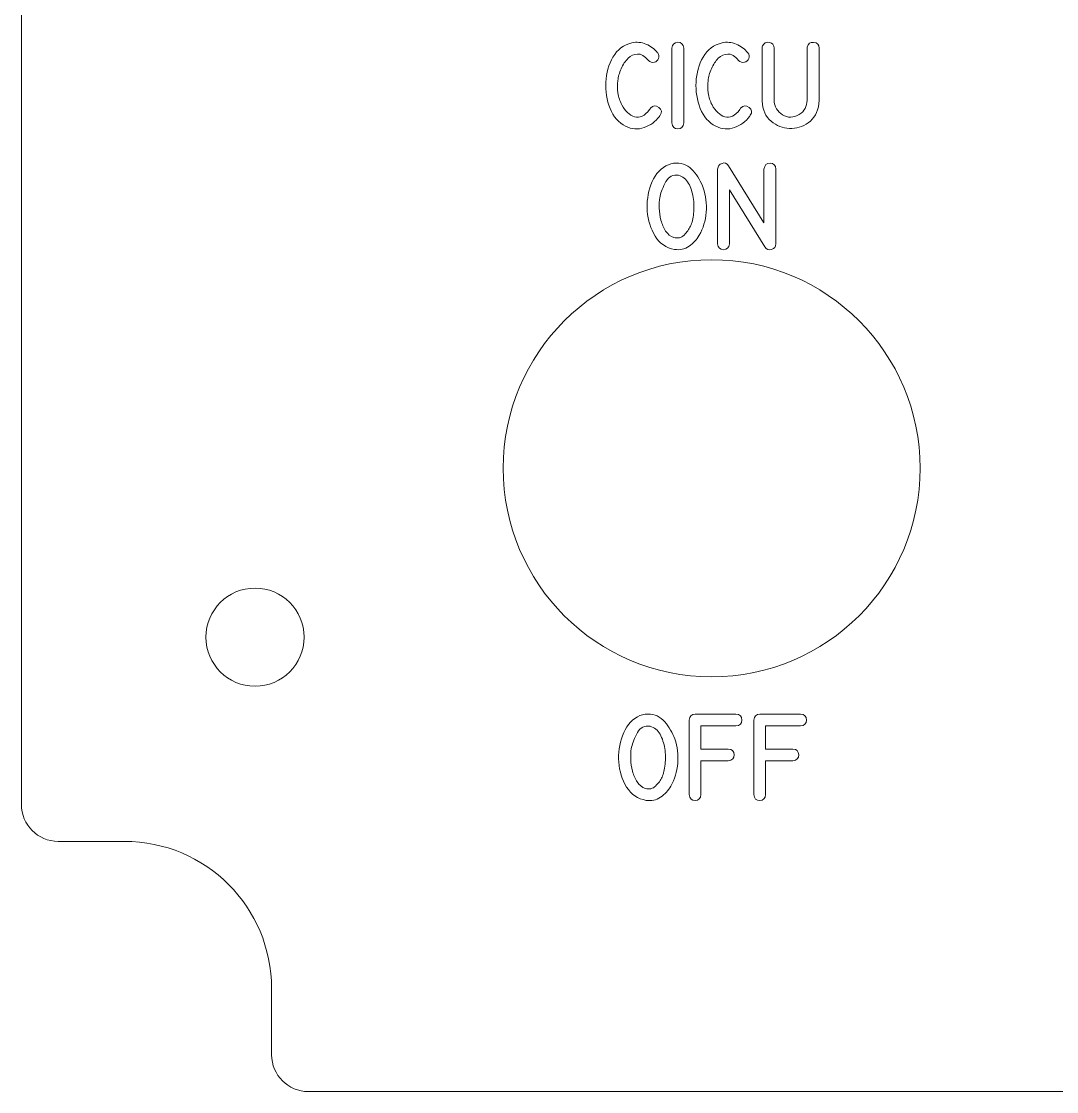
# Model space of a CAD drawing. Header units: millimetres. Extents: x -77 to 260, y -244 to 128.
# Drawn here: x -76.75 to -34.55, y -35.54 to 8.09 of the extents above; entities that cross this region are included whole.
import ezdxf

# ---------------------------------------------------------------- set-up
doc = ezdxf.new("R2010")
doc.units = ezdxf.units.MM
doc.header["$MEASUREMENT"] = 0
doc.layers.add('Cut', color=7, linetype='Continuous')
doc.layers.add('Engrave', color=7, linetype='Continuous')

msp = doc.modelspace()

# ---------------------------------------------------------------- linework, layer by layer
at = {"layer": 'Cut', "color": 250, "lineweight": 9}
msp.add_open_spline([(15.9454, 126.7647), (15.9454, 126.7647), (-65.0547, 126.7647), (-65.0547, 126.7647), (-65.0547, 126.7647), (-65.8797, 126.7647), (-66.5547, 126.0897), (-66.5547, 125.2647), (-66.5547, 125.2647), (-66.5547, 125.2647), (-66.5547, 122.5647), (-66.5547, 122.5647), (-66.5547, 122.5647), (-66.5547, 119.251), (-69.241, 116.5647), (-72.5547, 116.5647), (-72.5547, 116.5647), (-72.5547, 116.5647), (-75.2546, 116.5647), (-75.2546, 116.5647), (-75.2546, 116.5647), (-76.0796, 116.5647), (-76.7546, 115.8897), (-76.7546, 115.0647), (-76.7546, 115.0647), (-76.7546, 115.0647), (-76.7546, -23.8355), (-76.7546, -23.8355), (-76.7546, -23.8355), (-76.7546, -24.6605), (-76.0796, -25.3355), (-75.2546, -25.3355), (-75.2546, -25.3355), (-75.2546, -25.3355), (-72.5547, -25.3355), (-72.5547, -25.3355), (-72.5547, -25.3355), (-69.241, -25.3355), (-66.5547, -28.0218), (-66.5547, -31.3355), (-66.5547, -31.3355), (-66.5547, -31.3355), (-66.5547, -34.0353), (-66.5547, -34.0353), (-66.5547, -34.0353), (-66.5547, -34.8603), (-65.8797, -35.5353), (-65.0547, -35.5353), (-65.0547, -35.5353), (-65.0547, -35.5353), (15.9454, -35.5353), (15.9454, -35.5353), (15.9454, -35.5353), (16.7704, -35.5353), (17.4454, -34.8603), (17.4454, -34.0353), (17.4454, -34.0353), (17.4454, -34.0353), (17.4454, -31.3355), (17.4454, -31.3355), (17.4454, -31.3355), (17.4454, -28.0218), (20.1317, -25.3355), (23.4454, -25.3355), (23.4454, -25.3355), (23.4454, -25.3355), (26.1454, -25.3355), (26.1454, -25.3355), (26.1454, -25.3355), (26.9704, -25.3355), (27.6454, -24.6605), (27.6454, -23.8355), (27.6454, -23.8355), (27.6454, -23.8355), (27.6454, 115.0647), (27.6454, 115.0647), (27.6454, 115.0647), (27.6454, 115.8897), (26.9704, 116.5647), (26.1454, 116.5647), (26.1454, 116.5647), (26.1454, 116.5647), (23.4454, 116.5647), (23.4454, 116.5647), (23.4454, 116.5647), (20.1317, 116.5647), (17.4454, 119.251), (17.4454, 122.5647), (17.4454, 122.5647), (17.4454, 122.5647), (17.4454, 125.2647), (17.4454, 125.2647), (17.4454, 125.2647), (17.4454, 126.0897), (16.7704, 126.7647), (15.9454, 126.7647)], degree=3, knots=[0, 0, 0, 0, 0.04, 0.04, 0.04, 0.04, 0.08, 0.08, 0.08, 0.08, 0.12, 0.12, 0.12, 0.12, 0.16, 0.16, 0.16, 0.16, 0.2, 0.2, 0.2, 0.2, 0.24, 0.24, 0.24, 0.24, 0.28, 0.28, 0.28, 0.28, 0.32, 0.32, 0.32, 0.32, 0.36, 0.36, 0.36, 0.36, 0.4, 0.4, 0.4, 0.4, 0.44, 0.44, 0.44, 0.44, 0.48, 0.48, 0.48, 0.48, 0.52, 0.52, 0.52, 0.52, 0.56, 0.56, 0.56, 0.56, 0.6, 0.6, 0.6, 0.6, 0.64, 0.64, 0.64, 0.64, 0.68, 0.68, 0.68, 0.68, 0.72, 0.72, 0.72, 0.72, 0.76, 0.76, 0.76, 0.76, 0.8, 0.8, 0.8, 0.8, 0.84, 0.84, 0.84, 0.84, 0.88, 0.88, 0.88, 0.88, 0.92, 0.92, 0.92, 0.92, 1, 1, 1, 1], dxfattribs=at)
at = {"layer": 'Cut', "lineweight": 9}
for points in [[(-48.6137, -1.6259), (-43.9202, -1.6259), (-40.1141, -5.4325), (-40.1141, -10.1259), (-40.1141, -10.1259), (-40.1139, -14.8192), (-43.9203, -18.6259), (-48.614, -18.6259), (-48.614, -18.6259), (-53.3076, -18.6256), (-57.114, -14.8197), (-57.114, -10.1259), (-57.114, -10.1259), (-57.114, -5.4318), (-53.3077, -1.6262), (-48.6137, -1.6259)], [(-67.2306, -15.0111), (-66.1263, -15.0111), (-65.2309, -15.9068), (-65.2309, -17.0112), (-65.2309, -17.0112), (-65.2308, -18.1155), (-66.1265, -19.0112), (-67.2309, -19.0112), (-67.2309, -19.0112), (-68.3349, -19.011), (-69.2308, -18.1155), (-69.2308, -17.0112), (-69.2308, -17.0112), (-69.2307, -15.9064), (-68.3352, -15.0113), (-67.2306, -15.0111)]]:
    msp.add_open_spline(points, degree=3, knots=[0, 0, 0, 0, 0.2, 0.2, 0.2, 0.2, 0.4, 0.4, 0.4, 0.4, 0.6, 0.6, 0.6, 0.6, 1, 1, 1, 1], dxfattribs=at)
at = {"layer": 'Engrave', "color": 240, "lineweight": 9}
for points, knots in [([(-50.716, 4.2632), (-50.716, 4.2632), (-50.7313, 4.2403), (-50.7313, 4.2403), (-50.7313, 4.2403), (-50.7348, 4.2362), (-50.7377, 4.232), (-50.7401, 4.2285), (-50.7401, 4.2285), (-50.7418, 4.225), (-50.7442, 4.2215), (-50.7465, 4.2179), (-50.7465, 4.2179), (-50.9041, 4.0057), (-51.1105, 3.8546), (-51.3662, 3.764), (-51.3662, 3.764), (-51.6214, 3.6741), (-51.8731, 3.6905), (-52.1212, 3.8134), (-52.1212, 3.8134), (-52.4093, 3.9569), (-52.6209, 4.2003), (-52.7562, 4.5436), (-52.7562, 4.5436), (-52.8908, 4.887), (-52.949, 5.2439), (-52.9302, 5.6143), (-52.9302, 5.6143), (-52.9108, 5.9847), (-52.8132, 6.3245), (-52.6374, 6.635), (-52.6374, 6.635), (-52.461, 6.9448), (-52.2052, 7.1389), (-51.8695, 7.2171), (-51.8695, 7.2171), (-51.6767, 7.2617), (-51.4844, 7.2429), (-51.2927, 7.1612), (-51.2927, 7.1612), (-51.1011, 7.0789), (-50.9435, 6.9637), (-50.8206, 6.8155), (-50.8206, 6.8155), (-50.8194, 6.8155), (-50.8165, 6.812), (-50.8124, 6.8037), (-50.8124, 6.8037), (-50.7595, 6.7349), (-50.7483, 6.6591), (-50.7795, 6.5774), (-50.7795, 6.5774), (-50.8106, 6.4951), (-50.8671, 6.4439), (-50.95, 6.4227), (-50.95, 6.4227), (-51.0382, 6.3998), (-51.1199, 6.4263), (-51.1946, 6.5021), (-51.1946, 6.5021), (-51.3486, 6.6814), (-51.4968, 6.7673), (-51.639, 6.7608), (-51.639, 6.7608), (-51.7813, 6.7538), (-51.9089, 6.695), (-52.0212, 6.585), (-52.0212, 6.585), (-52.1341, 6.4745), (-52.2276, 6.3334), (-52.3023, 6.1611), (-52.3023, 6.1611), (-52.3769, 5.9888), (-52.4228, 5.8277), (-52.4398, 5.6772), (-52.4398, 5.6772), (-52.4604, 5.5097), (-52.4586, 5.3409), (-52.434, 5.1716), (-52.434, 5.1716), (-52.4093, 5.0023), (-52.3575, 4.8429), (-52.2781, 4.6936), (-52.2781, 4.6936), (-52.14, 4.4319), (-51.9665, 4.2679), (-51.7572, 4.2021), (-51.7572, 4.2021), (-51.5473, 4.1356), (-51.3427, 4.2362), (-51.1428, 4.5025), (-51.1428, 4.5025), (-51.1334, 4.5137), (-51.1228, 4.529), (-51.1099, 4.5472), (-51.1099, 4.5472), (-51.0023, 4.6665), (-50.8882, 4.6789), (-50.7683, 4.5842), (-50.7683, 4.5842), (-50.6484, 4.4896), (-50.6307, 4.3826), (-50.716, 4.2632)], [0, 0, 0, 0, 0.037037, 0.037037, 0.037037, 0.037037, 0.0740741, 0.0740741, 0.0740741, 0.0740741, 0.1111111, 0.1111111, 0.1111111, 0.1111111, 0.1481481, 0.1481481, 0.1481481, 0.1481481, 0.1851852, 0.1851852, 0.1851852, 0.1851852, 0.2222222, 0.2222222, 0.2222222, 0.2222222, 0.2592593, 0.2592593, 0.2592593, 0.2592593, 0.2962963, 0.2962963, 0.2962963, 0.2962963, 0.3333333, 0.3333333, 0.3333333, 0.3333333, 0.3703704, 0.3703704, 0.3703704, 0.3703704, 0.4074074, 0.4074074, 0.4074074, 0.4074074, 0.4444444, 0.4444444, 0.4444444, 0.4444444, 0.4814815, 0.4814815, 0.4814815, 0.4814815, 0.5185185, 0.5185185, 0.5185185, 0.5185185, 0.5555556, 0.5555556, 0.5555556, 0.5555556, 0.5925926, 0.5925926, 0.5925926, 0.5925926, 0.6296296, 0.6296296, 0.6296296, 0.6296296, 0.6666667, 0.6666667, 0.6666667, 0.6666667, 0.7037037, 0.7037037, 0.7037037, 0.7037037, 0.7407407, 0.7407407, 0.7407407, 0.7407407, 0.7777778, 0.7777778, 0.7777778, 0.7777778, 0.8148148, 0.8148148, 0.8148148, 0.8148148, 0.8518519, 0.8518519, 0.8518519, 0.8518519, 0.8888889, 0.8888889, 0.8888889, 0.8888889, 0.9259259, 0.9259259, 0.9259259, 0.9259259, 1, 1, 1, 1]), ([(-49.7458, 3.9492), (-49.7711, 3.7875), (-49.8528, 3.707), (-49.991, 3.7076), (-49.991, 3.7076), (-50.1298, 3.7082), (-50.2109, 3.7887), (-50.235, 3.9492), (-50.235, 3.9492), (-50.235, 3.9492), (-50.235, 6.9948), (-50.235, 6.9948), (-50.235, 6.9948), (-50.2109, 7.1565), (-50.1298, 7.2382), (-49.991, 7.2388), (-49.991, 7.2388), (-49.8528, 7.2394), (-49.7711, 7.1577), (-49.7458, 6.9948), (-49.7458, 6.9948), (-49.7458, 6.9948), (-49.7458, 3.9492), (-49.7458, 3.9492)], [0, 0, 0, 0, 0.1428571, 0.1428571, 0.1428571, 0.1428571, 0.2857143, 0.2857143, 0.2857143, 0.2857143, 0.4285714, 0.4285714, 0.4285714, 0.4285714, 0.5714286, 0.5714286, 0.5714286, 0.5714286, 0.7142857, 0.7142857, 0.7142857, 0.7142857, 1, 1, 1, 1]), ([(-47.0384, 4.2632), (-47.0384, 4.2632), (-47.0537, 4.2403), (-47.0537, 4.2403), (-47.0537, 4.2403), (-47.0572, 4.2362), (-47.0601, 4.232), (-47.0625, 4.2285), (-47.0625, 4.2285), (-47.0642, 4.225), (-47.0666, 4.2215), (-47.0689, 4.2179), (-47.0689, 4.2179), (-47.2265, 4.0057), (-47.4329, 3.8546), (-47.6886, 3.764), (-47.6886, 3.764), (-47.9438, 3.6741), (-48.1955, 3.6905), (-48.4436, 3.8134), (-48.4436, 3.8134), (-48.7317, 3.9569), (-48.9433, 4.2003), (-49.0786, 4.5436), (-49.0786, 4.5436), (-49.2132, 4.887), (-49.2714, 5.2439), (-49.2526, 5.6143), (-49.2526, 5.6143), (-49.2332, 5.9847), (-49.1356, 6.3245), (-48.9598, 6.635), (-48.9598, 6.635), (-48.7834, 6.9448), (-48.5276, 7.1389), (-48.1919, 7.2171), (-48.1919, 7.2171), (-47.9991, 7.2617), (-47.8068, 7.2429), (-47.6151, 7.1612), (-47.6151, 7.1612), (-47.4235, 7.0789), (-47.2659, 6.9637), (-47.143, 6.8155), (-47.143, 6.8155), (-47.1418, 6.8155), (-47.1389, 6.812), (-47.1348, 6.8037), (-47.1348, 6.8037), (-47.0819, 6.7349), (-47.0707, 6.6591), (-47.1019, 6.5774), (-47.1019, 6.5774), (-47.133, 6.4951), (-47.1895, 6.4439), (-47.2724, 6.4227), (-47.2724, 6.4227), (-47.3606, 6.3998), (-47.4423, 6.4263), (-47.517, 6.5021), (-47.517, 6.5021), (-47.671, 6.6814), (-47.8192, 6.7673), (-47.9614, 6.7608), (-47.9614, 6.7608), (-48.1037, 6.7538), (-48.2313, 6.695), (-48.3436, 6.585), (-48.3436, 6.585), (-48.4565, 6.4745), (-48.55, 6.3334), (-48.6247, 6.1611), (-48.6247, 6.1611), (-48.6993, 5.9888), (-48.7452, 5.8277), (-48.7622, 5.6772), (-48.7622, 5.6772), (-48.7828, 5.5097), (-48.781, 5.3409), (-48.7564, 5.1716), (-48.7564, 5.1716), (-48.7317, 5.0023), (-48.6799, 4.8429), (-48.6005, 4.6936), (-48.6005, 4.6936), (-48.4624, 4.4319), (-48.2889, 4.2679), (-48.0796, 4.2021), (-48.0796, 4.2021), (-47.8697, 4.1356), (-47.6651, 4.2362), (-47.4652, 4.5025), (-47.4652, 4.5025), (-47.4558, 4.5137), (-47.4452, 4.529), (-47.4323, 4.5472), (-47.4323, 4.5472), (-47.3247, 4.6665), (-47.2106, 4.6789), (-47.0907, 4.5842), (-47.0907, 4.5842), (-46.9708, 4.4896), (-46.9531, 4.3826), (-47.0384, 4.2632)], [0, 0, 0, 0, 0.037037, 0.037037, 0.037037, 0.037037, 0.0740741, 0.0740741, 0.0740741, 0.0740741, 0.1111111, 0.1111111, 0.1111111, 0.1111111, 0.1481481, 0.1481481, 0.1481481, 0.1481481, 0.1851852, 0.1851852, 0.1851852, 0.1851852, 0.2222222, 0.2222222, 0.2222222, 0.2222222, 0.2592593, 0.2592593, 0.2592593, 0.2592593, 0.2962963, 0.2962963, 0.2962963, 0.2962963, 0.3333333, 0.3333333, 0.3333333, 0.3333333, 0.3703704, 0.3703704, 0.3703704, 0.3703704, 0.4074074, 0.4074074, 0.4074074, 0.4074074, 0.4444444, 0.4444444, 0.4444444, 0.4444444, 0.4814815, 0.4814815, 0.4814815, 0.4814815, 0.5185185, 0.5185185, 0.5185185, 0.5185185, 0.5555556, 0.5555556, 0.5555556, 0.5555556, 0.5925926, 0.5925926, 0.5925926, 0.5925926, 0.6296296, 0.6296296, 0.6296296, 0.6296296, 0.6666667, 0.6666667, 0.6666667, 0.6666667, 0.7037037, 0.7037037, 0.7037037, 0.7037037, 0.7407407, 0.7407407, 0.7407407, 0.7407407, 0.7777778, 0.7777778, 0.7777778, 0.7777778, 0.8148148, 0.8148148, 0.8148148, 0.8148148, 0.8518519, 0.8518519, 0.8518519, 0.8518519, 0.8888889, 0.8888889, 0.8888889, 0.8888889, 0.9259259, 0.9259259, 0.9259259, 0.9259259, 1, 1, 1, 1]), ([(-44.2356, 4.8747), (-44.2356, 4.8747), (-44.2356, 4.84), (-44.2356, 4.84), (-44.2356, 4.84), (-44.2391, 4.7824), (-44.2415, 4.7483), (-44.2421, 4.7365), (-44.2421, 4.7365), (-44.2903, 4.3855), (-44.4349, 4.1262), (-44.6748, 3.9586), (-44.6748, 3.9586), (-44.9147, 3.7917), (-45.171, 3.7135), (-45.4426, 3.7246), (-45.4426, 3.7246), (-45.7149, 3.7358), (-45.9642, 3.8346), (-46.1893, 4.0215), (-46.1893, 4.0215), (-46.4151, 4.2091), (-46.538, 4.4819), (-46.5574, 4.84), (-46.5574, 4.84), (-46.5574, 4.84), (-46.5574, 4.8747), (-46.5574, 4.8747), (-46.5574, 4.8747), (-46.5574, 4.8747), (-46.5574, 6.9983), (-46.5574, 6.9983), (-46.5574, 6.9983), (-46.5574, 7.0324), (-46.5509, 7.0636), (-46.5386, 7.0912), (-46.5386, 7.0912), (-46.4833, 7.2118), (-46.3916, 7.2594), (-46.2634, 7.2341), (-46.2634, 7.2341), (-46.1358, 7.2088), (-46.0718, 7.13), (-46.0718, 6.9983), (-46.0718, 6.9983), (-46.0718, 6.9983), (-46.0718, 4.8747), (-46.0718, 4.8747), (-46.0718, 4.8747), (-46.0547, 4.6101), (-45.9383, 4.4125), (-45.7231, 4.282), (-45.7231, 4.282), (-45.5073, 4.1509), (-45.281, 4.1568), (-45.0434, 4.2991), (-45.0434, 4.2991), (-44.9364, 4.362), (-44.8582, 4.4437), (-44.8082, 4.5436), (-44.8082, 4.5436), (-44.7583, 4.6436), (-44.7289, 4.7541), (-44.7195, 4.8747), (-44.7195, 4.8747), (-44.7195, 4.8747), (-44.7195, 6.9983), (-44.7195, 6.9983), (-44.7195, 6.9983), (-44.7195, 7.0189), (-44.7183, 7.0342), (-44.7159, 7.0448), (-44.7159, 7.0448), (-44.6895, 7.1859), (-44.6031, 7.25), (-44.4561, 7.2359), (-44.4561, 7.2359), (-44.3091, 7.2223), (-44.2356, 7.143), (-44.2356, 6.9983), (-44.2356, 6.9983), (-44.2356, 6.9983), (-44.2356, 4.8747), (-44.2356, 4.8747)], [0, 0, 0, 0, 0.0454545, 0.0454545, 0.0454545, 0.0454545, 0.0909091, 0.0909091, 0.0909091, 0.0909091, 0.1363636, 0.1363636, 0.1363636, 0.1363636, 0.1818182, 0.1818182, 0.1818182, 0.1818182, 0.2272727, 0.2272727, 0.2272727, 0.2272727, 0.2727273, 0.2727273, 0.2727273, 0.2727273, 0.3181818, 0.3181818, 0.3181818, 0.3181818, 0.3636364, 0.3636364, 0.3636364, 0.3636364, 0.4090909, 0.4090909, 0.4090909, 0.4090909, 0.4545455, 0.4545455, 0.4545455, 0.4545455, 0.5, 0.5, 0.5, 0.5, 0.5454545, 0.5454545, 0.5454545, 0.5454545, 0.5909091, 0.5909091, 0.5909091, 0.5909091, 0.6363636, 0.6363636, 0.6363636, 0.6363636, 0.6818182, 0.6818182, 0.6818182, 0.6818182, 0.7272727, 0.7272727, 0.7272727, 0.7272727, 0.7727273, 0.7727273, 0.7727273, 0.7727273, 0.8181818, 0.8181818, 0.8181818, 0.8181818, 0.8636364, 0.8636364, 0.8636364, 0.8636364, 0.9090909, 0.9090909, 0.9090909, 0.9090909, 1, 1, 1, 1]), ([(-48.9568, 1.3006), (-48.8515, 0.9825), (-48.8115, 0.6527), (-48.8374, 0.3105), (-48.8374, 0.3105), (-48.8633, -0.0317), (-48.9573, -0.3439), (-49.119, -0.6267), (-49.119, -0.6267), (-49.2213, -0.8025), (-49.3607, -0.9518), (-49.5377, -1.0747), (-49.5377, -1.0747), (-49.7146, -1.1976), (-49.9098, -1.2405), (-50.1233, -1.2035), (-50.1233, -1.2035), (-50.4713, -1.1429), (-50.7377, -0.9612), (-50.9223, -0.6596), (-50.9223, -0.6596), (-51.1075, -0.3574), (-51.2133, -0.0211), (-51.2404, 0.3493), (-51.2404, 0.3493), (-51.2674, 0.7197), (-51.2174, 1.0801), (-51.0904, 1.4317), (-51.0904, 1.4317), (-50.9634, 1.7833), (-50.7612, 2.0385), (-50.4831, 2.1984), (-50.4831, 2.1984), (-50.3478, 2.2766), (-50.2056, 2.3154), (-50.058, 2.3154), (-50.058, 2.3154), (-49.7752, 2.3154), (-49.5447, 2.209), (-49.3654, 1.9961), (-49.3654, 1.9961), (-49.1861, 1.7827), (-49.0502, 1.5511), (-48.9568, 1.3006)], [0, 0, 0, 0, 0.0833333, 0.0833333, 0.0833333, 0.0833333, 0.1666667, 0.1666667, 0.1666667, 0.1666667, 0.25, 0.25, 0.25, 0.25, 0.3333333, 0.3333333, 0.3333333, 0.3333333, 0.4166667, 0.4166667, 0.4166667, 0.4166667, 0.5, 0.5, 0.5, 0.5, 0.5833333, 0.5833333, 0.5833333, 0.5833333, 0.6666667, 0.6666667, 0.6666667, 0.6666667, 0.75, 0.75, 0.75, 0.75, 0.8333333, 0.8333333, 0.8333333, 0.8333333, 1, 1, 1, 1]), ([(-45.9959, -0.9748), (-45.9959, -1.0953), (-46.0541, -1.1717), (-46.1705, -1.2047), (-46.1705, -1.2047), (-46.2875, -1.237), (-46.3774, -1.2029), (-46.4421, -1.1018), (-46.4421, -1.1018), (-46.4421, -1.1018), (-47.8891, 1.2183), (-47.8891, 1.2183), (-47.8891, 1.2183), (-47.8891, 1.2183), (-47.8891, -0.9748), (-47.8891, -0.9748), (-47.8891, -0.9748), (-47.9143, -1.1353), (-47.9955, -1.2158), (-48.1325, -1.2158), (-48.1325, -1.2158), (-48.27, -1.2158), (-48.3506, -1.1353), (-48.3747, -0.9748), (-48.3747, -0.9748), (-48.3747, -0.9748), (-48.3747, 2.0673), (-48.3747, 2.0673), (-48.3747, 2.0673), (-48.3576, 2.1866), (-48.2965, 2.2654), (-48.1913, 2.3036), (-48.1913, 2.3036), (-48.086, 2.3413), (-47.9984, 2.3054), (-47.9284, 2.1966), (-47.9284, 2.1966), (-47.9284, 2.1966), (-46.4815, -0.1269), (-46.4815, -0.1269), (-46.4815, -0.1269), (-46.4815, -0.1269), (-46.4815, 2.0673), (-46.4815, 2.0673), (-46.4815, 2.0673), (-46.4597, 2.2313), (-46.3763, 2.313), (-46.231, 2.3113), (-46.231, 2.3113), (-46.0858, 2.3095), (-46.0076, 2.2284), (-45.9959, 2.0673), (-45.9959, 2.0673), (-45.9959, 2.0673), (-45.9959, -0.9748), (-45.9959, -0.9748)], [0, 0, 0, 0, 0.0666667, 0.0666667, 0.0666667, 0.0666667, 0.1333333, 0.1333333, 0.1333333, 0.1333333, 0.2, 0.2, 0.2, 0.2, 0.2666667, 0.2666667, 0.2666667, 0.2666667, 0.3333333, 0.3333333, 0.3333333, 0.3333333, 0.4, 0.4, 0.4, 0.4, 0.4666667, 0.4666667, 0.4666667, 0.4666667, 0.5333333, 0.5333333, 0.5333333, 0.5333333, 0.6, 0.6, 0.6, 0.6, 0.6666667, 0.6666667, 0.6666667, 0.6666667, 0.7333333, 0.7333333, 0.7333333, 0.7333333, 0.8, 0.8, 0.8, 0.8, 0.8666667, 0.8666667, 0.8666667, 0.8666667, 1, 1, 1, 1]), ([(-50.0439, 1.8262), (-50.255, 1.8262), (-50.4149, 1.7128), (-50.5236, 1.4852), (-50.5236, 1.4852), (-50.6324, 1.2577), (-50.7006, 1.0637), (-50.7294, 0.9031), (-50.7294, 0.9031), (-50.7512, 0.7856), (-50.7594, 0.6439), (-50.7535, 0.4775), (-50.7535, 0.4775), (-50.7477, 0.3111), (-50.7235, 0.1465), (-50.6812, -0.0158), (-50.6812, -0.0158), (-50.6389, -0.1787), (-50.5748, -0.3251), (-50.4901, -0.455), (-50.4901, -0.455), (-50.4049, -0.5855), (-50.2938, -0.672), (-50.1562, -0.7143), (-50.1562, -0.7143), (-49.9951, -0.7649), (-49.8563, -0.7331), (-49.7399, -0.6191), (-49.7399, -0.6191), (-49.6235, -0.5044), (-49.5353, -0.3833), (-49.4753, -0.2545), (-49.4753, -0.2545), (-49.4148, -0.1222), (-49.373, 0.0506), (-49.3507, 0.2658), (-49.3507, 0.2658), (-49.3283, 0.4804), (-49.3336, 0.695), (-49.366, 0.909), (-49.366, 0.909), (-49.3989, 1.123), (-49.463, 1.3159), (-49.5582, 1.4876), (-49.5582, 1.4876), (-49.6535, 1.6592), (-49.7893, 1.7686), (-49.9645, 1.8156), (-49.9645, 1.8156), (-49.9874, 1.8227), (-50.0139, 1.8262), (-50.0439, 1.8262)], [0, 0, 0, 0, 0.0714286, 0.0714286, 0.0714286, 0.0714286, 0.1428571, 0.1428571, 0.1428571, 0.1428571, 0.2142857, 0.2142857, 0.2142857, 0.2142857, 0.2857143, 0.2857143, 0.2857143, 0.2857143, 0.3571429, 0.3571429, 0.3571429, 0.3571429, 0.4285714, 0.4285714, 0.4285714, 0.4285714, 0.5, 0.5, 0.5, 0.5, 0.5714286, 0.5714286, 0.5714286, 0.5714286, 0.6428571, 0.6428571, 0.6428571, 0.6428571, 0.7142857, 0.7142857, 0.7142857, 0.7142857, 0.7857143, 0.7857143, 0.7857143, 0.7857143, 0.8571429, 0.8571429, 0.8571429, 0.8571429, 1, 1, 1, 1]), ([(-50.1171, -21.1588), (-50.0118, -21.4769), (-49.9718, -21.8067), (-49.9977, -22.1489), (-49.9977, -22.1489), (-50.0236, -22.4911), (-50.1176, -22.8033), (-50.2793, -23.0861), (-50.2793, -23.0861), (-50.3816, -23.2619), (-50.521, -23.4112), (-50.698, -23.5341), (-50.698, -23.5341), (-50.8749, -23.657), (-51.0701, -23.6999), (-51.2836, -23.6629), (-51.2836, -23.6629), (-51.6316, -23.6023), (-51.898, -23.4206), (-52.0826, -23.119), (-52.0826, -23.119), (-52.2678, -22.8168), (-52.3736, -22.4805), (-52.4007, -22.1101), (-52.4007, -22.1101), (-52.4277, -21.7397), (-52.3777, -21.3793), (-52.2507, -21.0277), (-52.2507, -21.0277), (-52.1237, -20.6761), (-51.9215, -20.4209), (-51.6434, -20.261), (-51.6434, -20.261), (-51.5081, -20.1828), (-51.3659, -20.144), (-51.2183, -20.144), (-51.2183, -20.144), (-50.9355, -20.144), (-50.705, -20.2504), (-50.5257, -20.4633), (-50.5257, -20.4633), (-50.3464, -20.6767), (-50.2105, -20.9083), (-50.1171, -21.1588)], [0, 0, 0, 0, 0.0833333, 0.0833333, 0.0833333, 0.0833333, 0.1666667, 0.1666667, 0.1666667, 0.1666667, 0.25, 0.25, 0.25, 0.25, 0.3333333, 0.3333333, 0.3333333, 0.3333333, 0.4166667, 0.4166667, 0.4166667, 0.4166667, 0.5, 0.5, 0.5, 0.5, 0.5833333, 0.5833333, 0.5833333, 0.5833333, 0.6666667, 0.6666667, 0.6666667, 0.6666667, 0.75, 0.75, 0.75, 0.75, 0.8333333, 0.8333333, 0.8333333, 0.8333333, 1, 1, 1, 1]), ([(-49.535, -23.4271), (-49.535, -23.4271), (-49.535, -20.3886), (-49.535, -20.3886), (-49.535, -20.3886), (-49.5144, -20.2369), (-49.4327, -20.1552), (-49.2904, -20.144), (-49.2904, -20.144), (-49.2904, -20.144), (-47.623, -20.144), (-47.623, -20.144), (-47.623, -20.144), (-47.4637, -20.1563), (-47.3837, -20.2381), (-47.3837, -20.388), (-47.3837, -20.388), (-47.3837, -20.5373), (-47.4648, -20.6179), (-47.6265, -20.6279), (-47.6265, -20.6279), (-47.6265, -20.6279), (-49.0511, -20.6279), (-49.0511, -20.6279), (-49.0511, -20.6279), (-49.0511, -20.6279), (-49.0511, -21.5704), (-49.0511, -21.5704), (-49.0511, -21.5704), (-49.0511, -21.5704), (-47.9399, -21.5704), (-47.9399, -21.5704), (-47.9399, -21.5704), (-47.7817, -21.5815), (-47.7012, -21.6591), (-47.6988, -21.8026), (-47.6988, -21.8026), (-47.6965, -21.9461), (-47.777, -22.0301), (-47.9399, -22.0542), (-47.9399, -22.0542), (-47.9399, -22.0542), (-49.0511, -22.0542), (-49.0511, -22.0542), (-49.0511, -22.0542), (-49.0511, -22.0542), (-49.0511, -23.4271), (-49.0511, -23.4271), (-49.0511, -23.4271), (-49.0623, -23.5853), (-49.1405, -23.6658), (-49.2845, -23.6682), (-49.2845, -23.6682), (-49.4286, -23.6705), (-49.5121, -23.59), (-49.535, -23.4271)], [0, 0, 0, 0, 0.0666667, 0.0666667, 0.0666667, 0.0666667, 0.1333333, 0.1333333, 0.1333333, 0.1333333, 0.2, 0.2, 0.2, 0.2, 0.2666667, 0.2666667, 0.2666667, 0.2666667, 0.3333333, 0.3333333, 0.3333333, 0.3333333, 0.4, 0.4, 0.4, 0.4, 0.4666667, 0.4666667, 0.4666667, 0.4666667, 0.5333333, 0.5333333, 0.5333333, 0.5333333, 0.6, 0.6, 0.6, 0.6, 0.6666667, 0.6666667, 0.6666667, 0.6666667, 0.7333333, 0.7333333, 0.7333333, 0.7333333, 0.8, 0.8, 0.8, 0.8, 0.8666667, 0.8666667, 0.8666667, 0.8666667, 1, 1, 1, 1]), ([(-46.9016, -23.4271), (-46.9016, -23.4271), (-46.9016, -20.3886), (-46.9016, -20.3886), (-46.9016, -20.3886), (-46.881, -20.2369), (-46.7993, -20.1552), (-46.657, -20.144), (-46.657, -20.144), (-46.657, -20.144), (-44.9896, -20.144), (-44.9896, -20.144), (-44.9896, -20.144), (-44.8303, -20.1563), (-44.7503, -20.2381), (-44.7503, -20.388), (-44.7503, -20.388), (-44.7503, -20.5373), (-44.8314, -20.6179), (-44.9931, -20.6279), (-44.9931, -20.6279), (-44.9931, -20.6279), (-46.4177, -20.6279), (-46.4177, -20.6279), (-46.4177, -20.6279), (-46.4177, -20.6279), (-46.4177, -21.5704), (-46.4177, -21.5704), (-46.4177, -21.5704), (-46.4177, -21.5704), (-45.3065, -21.5704), (-45.3065, -21.5704), (-45.3065, -21.5704), (-45.1483, -21.5815), (-45.0678, -21.6591), (-45.0654, -21.8026), (-45.0654, -21.8026), (-45.0631, -21.9461), (-45.1436, -22.0301), (-45.3065, -22.0542), (-45.3065, -22.0542), (-45.3065, -22.0542), (-46.4177, -22.0542), (-46.4177, -22.0542), (-46.4177, -22.0542), (-46.4177, -22.0542), (-46.4177, -23.4271), (-46.4177, -23.4271), (-46.4177, -23.4271), (-46.4289, -23.5853), (-46.5071, -23.6658), (-46.6511, -23.6682), (-46.6511, -23.6682), (-46.7952, -23.6705), (-46.8787, -23.59), (-46.9016, -23.4271)], [0, 0, 0, 0, 0.0666667, 0.0666667, 0.0666667, 0.0666667, 0.1333333, 0.1333333, 0.1333333, 0.1333333, 0.2, 0.2, 0.2, 0.2, 0.2666667, 0.2666667, 0.2666667, 0.2666667, 0.3333333, 0.3333333, 0.3333333, 0.3333333, 0.4, 0.4, 0.4, 0.4, 0.4666667, 0.4666667, 0.4666667, 0.4666667, 0.5333333, 0.5333333, 0.5333333, 0.5333333, 0.6, 0.6, 0.6, 0.6, 0.6666667, 0.6666667, 0.6666667, 0.6666667, 0.7333333, 0.7333333, 0.7333333, 0.7333333, 0.8, 0.8, 0.8, 0.8, 0.8666667, 0.8666667, 0.8666667, 0.8666667, 1, 1, 1, 1]), ([(-51.2042, -20.6332), (-51.4153, -20.6332), (-51.5752, -20.7466), (-51.6839, -20.9742), (-51.6839, -20.9742), (-51.7927, -21.2017), (-51.8609, -21.3957), (-51.8897, -21.5563), (-51.8897, -21.5563), (-51.9115, -21.6738), (-51.9197, -21.8155), (-51.9138, -21.9819), (-51.9138, -21.9819), (-51.908, -22.1483), (-51.8838, -22.3129), (-51.8415, -22.4752), (-51.8415, -22.4752), (-51.7992, -22.6381), (-51.7351, -22.7845), (-51.6504, -22.9144), (-51.6504, -22.9144), (-51.5652, -23.0449), (-51.4541, -23.1314), (-51.3165, -23.1737), (-51.3165, -23.1737), (-51.1554, -23.2243), (-51.0166, -23.1925), (-50.9002, -23.0785), (-50.9002, -23.0785), (-50.7838, -22.9638), (-50.6956, -22.8427), (-50.6356, -22.7139), (-50.6356, -22.7139), (-50.5751, -22.5816), (-50.5333, -22.4088), (-50.511, -22.1936), (-50.511, -22.1936), (-50.4886, -21.979), (-50.4939, -21.7644), (-50.5263, -21.5504), (-50.5263, -21.5504), (-50.5592, -21.3364), (-50.6233, -21.1435), (-50.7185, -20.9718), (-50.7185, -20.9718), (-50.8138, -20.8002), (-50.9496, -20.6908), (-51.1248, -20.6438), (-51.1248, -20.6438), (-51.1477, -20.6367), (-51.1742, -20.6332), (-51.2042, -20.6332)], [0, 0, 0, 0, 0.0714286, 0.0714286, 0.0714286, 0.0714286, 0.1428571, 0.1428571, 0.1428571, 0.1428571, 0.2142857, 0.2142857, 0.2142857, 0.2142857, 0.2857143, 0.2857143, 0.2857143, 0.2857143, 0.3571429, 0.3571429, 0.3571429, 0.3571429, 0.4285714, 0.4285714, 0.4285714, 0.4285714, 0.5, 0.5, 0.5, 0.5, 0.5714286, 0.5714286, 0.5714286, 0.5714286, 0.6428571, 0.6428571, 0.6428571, 0.6428571, 0.7142857, 0.7142857, 0.7142857, 0.7142857, 0.7857143, 0.7857143, 0.7857143, 0.7857143, 0.8571429, 0.8571429, 0.8571429, 0.8571429, 1, 1, 1, 1])]:
    msp.add_open_spline(points, degree=3, knots=knots, dxfattribs=at)

doc.saveas('drawing.dxf')
